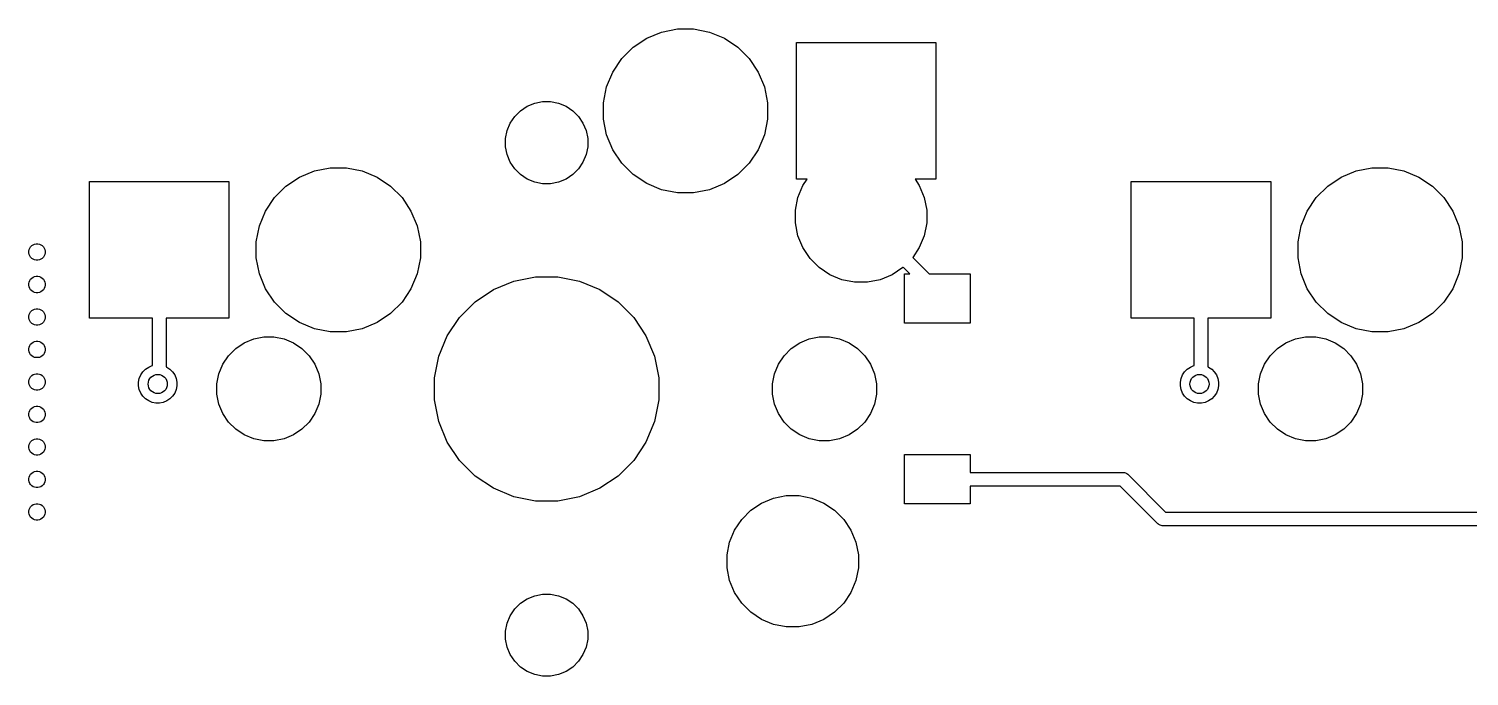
# Model space of a CAD drawing. Extents: x 70 to 347, y -163 to -55.
# Drawn here: x 208.78 to 235.12, y -133.6 to -121.77 of the extents above; entities that cross this region are included whole.
import ezdxf

# ---------------------------------------------------------------- set-up
doc = ezdxf.new("R2010")
doc.units = 0
doc.layers.add('BLACK', color=7, linetype='CONTINUOUS')

msp = doc.modelspace()

# ---------------------------------------------------------------- linework, layer by layer
at = {"layer": 'BLACK', "linetype": 'CONTINUOUS'}
for p, q in [((219.83, -122.101), (220.076, -121.937)), ((220.076, -121.937), (220.349, -121.824)), ((220.349, -121.824), (220.639, -121.766)), ((220.639, -121.766), (220.934, -121.766)), ((220.934, -121.766), (221.224, -121.824)), ((221.224, -121.824), (221.497, -121.937)), ((221.497, -121.937), (221.743, -122.101)), ((219.621, -122.31), (219.83, -122.101)), ((221.743, -122.101), (221.952, -122.31)), ((222.814, -124.516), (222.814, -122.016)), ((222.814, -122.016), (225.364, -122.016)), ((225.364, -122.016), (225.364, -124.516)), ((219.457, -122.556), (219.621, -122.31)), ((221.952, -122.31), (222.116, -122.556)), ((219.344, -122.829), (219.457, -122.556)), ((222.116, -122.556), (222.229, -122.829)), ((219.287, -123.118), (219.344, -122.829)), ((222.229, -122.829), (222.287, -123.118)), ((217.664, -123.368), (217.768, -123.264)), ((217.768, -123.264), (217.891, -123.182)), ((217.891, -123.182), (218.028, -123.125)), ((218.028, -123.125), (218.173, -123.096)), ((218.173, -123.096), (218.32, -123.096)), ((218.32, -123.096), (218.465, -123.125)), ((218.465, -123.125), (218.602, -123.182)), ((218.602, -123.182), (218.725, -123.264)), ((218.725, -123.264), (218.829, -123.368)), ((219.287, -123.414), (219.287, -123.118)), ((222.287, -123.118), (222.287, -123.414)), ((217.525, -123.627), (217.582, -123.491)), ((217.582, -123.491), (217.664, -123.368)), ((218.829, -123.368), (218.911, -123.491)), ((218.911, -123.491), (218.968, -123.627)), ((219.344, -123.704), (219.287, -123.414)), ((222.287, -123.414), (222.229, -123.704)), ((217.497, -123.772), (217.525, -123.627)), ((217.497, -123.92), (217.497, -123.772)), ((218.968, -123.627), (218.997, -123.772)), ((218.997, -123.772), (218.997, -123.92)), ((219.457, -123.977), (219.344, -123.704)), ((222.229, -123.704), (222.116, -123.977)), ((217.525, -124.065), (217.497, -123.92)), ((218.997, -123.92), (218.968, -124.065)), ((219.621, -124.222), (219.457, -123.977)), ((222.116, -123.977), (221.952, -124.222)), ((213.999, -124.364), (214.289, -124.306)), ((214.289, -124.306), (214.584, -124.306)), ((214.584, -124.306), (214.874, -124.364)), ((217.582, -124.201), (217.525, -124.065)), ((217.664, -124.324), (217.582, -124.201)), ((217.768, -124.429), (217.664, -124.324)), ((218.829, -124.324), (218.725, -124.429)), ((218.911, -124.201), (218.829, -124.324)), ((218.968, -124.065), (218.911, -124.201)), ((219.83, -124.431), (219.621, -124.222)), ((221.952, -124.222), (221.743, -124.431)), ((233.049, -124.364), (233.339, -124.306)), ((233.339, -124.306), (233.634, -124.306)), ((233.634, -124.306), (233.924, -124.364)), ((209.887, -127.056), (209.887, -124.556)), ((209.887, -124.556), (212.437, -124.556)), ((212.437, -124.556), (212.437, -127.056)), ((213.48, -124.641), (213.726, -124.477)), ((213.726, -124.477), (213.999, -124.364)), ((214.874, -124.364), (215.147, -124.477)), ((215.147, -124.477), (215.393, -124.641)), ((217.891, -124.511), (217.768, -124.429)), ((218.028, -124.567), (217.891, -124.511)), ((218.173, -124.596), (218.028, -124.567)), ((218.465, -124.567), (218.32, -124.596)), ((218.602, -124.511), (218.465, -124.567)), ((218.725, -124.429), (218.602, -124.511)), ((220.076, -124.595), (219.83, -124.431)), ((221.743, -124.431), (221.497, -124.595)), ((223.008, -124.516), (222.814, -124.516)), ((222.933, -124.628), (223.008, -124.516)), ((225.364, -124.516), (224.985, -124.516)), ((224.985, -124.516), (225.06, -124.628)), ((228.937, -127.056), (228.937, -124.556)), ((228.937, -124.556), (231.487, -124.556)), ((231.487, -124.556), (231.487, -127.056)), ((232.53, -124.641), (232.776, -124.477)), ((232.776, -124.477), (233.049, -124.364)), ((233.924, -124.364), (234.197, -124.477)), ((234.197, -124.477), (234.443, -124.641)), ((213.107, -125.096), (213.271, -124.85)), ((213.271, -124.85), (213.48, -124.641)), ((215.393, -124.641), (215.602, -124.85)), ((215.602, -124.85), (215.766, -125.096)), ((218.32, -124.596), (218.173, -124.596)), ((220.349, -124.709), (220.076, -124.595)), ((220.639, -124.766), (220.349, -124.709)), ((220.934, -124.766), (220.639, -124.766)), ((221.224, -124.709), (220.934, -124.766)), ((221.497, -124.595), (221.224, -124.709)), ((222.797, -125.078), (222.843, -124.846)), ((222.843, -124.846), (222.933, -124.628)), ((225.06, -124.628), (225.15, -124.846)), ((225.15, -124.846), (225.197, -125.078)), ((232.157, -125.096), (232.321, -124.85)), ((232.321, -124.85), (232.53, -124.641)), ((234.443, -124.641), (234.652, -124.85)), ((234.652, -124.85), (234.816, -125.096)), ((212.994, -125.369), (213.107, -125.096)), ((215.766, -125.096), (215.879, -125.369)), ((222.797, -125.314), (222.797, -125.078)), ((225.197, -125.078), (225.197, -125.314)), ((232.044, -125.369), (232.157, -125.096)), ((234.816, -125.096), (234.929, -125.369)), ((212.937, -125.658), (212.994, -125.369)), ((215.879, -125.369), (215.937, -125.658)), ((222.843, -125.546), (222.797, -125.314)), ((225.197, -125.314), (225.15, -125.546)), ((231.987, -125.658), (232.044, -125.369)), ((234.929, -125.369), (234.987, -125.658)), ((222.933, -125.765), (222.843, -125.546)), ((225.15, -125.546), (225.06, -125.765)), ((208.777, -125.829), (208.783, -125.8)), ((208.777, -125.859), (208.777, -125.829)), ((208.783, -125.888), (208.777, -125.859)), ((208.783, -125.8), (208.794, -125.773)), ((208.794, -125.915), (208.783, -125.888)), ((208.794, -125.773), (208.81, -125.749)), ((208.81, -125.749), (208.831, -125.728)), ((208.831, -125.728), (208.856, -125.711)), ((208.856, -125.711), (208.883, -125.7)), ((208.883, -125.7), (208.912, -125.694)), ((208.912, -125.694), (208.942, -125.694)), ((208.942, -125.694), (208.971, -125.7)), ((208.971, -125.7), (208.998, -125.711)), ((208.998, -125.711), (209.023, -125.728)), ((209.023, -125.728), (209.044, -125.749)), ((209.044, -125.749), (209.06, -125.773)), ((209.06, -125.773), (209.071, -125.8)), ((209.071, -125.888), (209.06, -125.915)), ((209.071, -125.8), (209.077, -125.829)), ((209.077, -125.859), (209.071, -125.888)), ((209.077, -125.829), (209.077, -125.859)), ((212.937, -125.954), (212.937, -125.658)), ((215.937, -125.658), (215.937, -125.954)), ((223.064, -125.961), (222.933, -125.765)), ((225.06, -125.765), (224.94, -125.944)), ((231.987, -125.954), (231.987, -125.658)), ((234.987, -125.658), (234.987, -125.954)), ((208.81, -125.94), (208.794, -125.915)), ((208.831, -125.961), (208.81, -125.94)), ((208.856, -125.977), (208.831, -125.961)), ((208.883, -125.988), (208.856, -125.977)), ((208.912, -125.994), (208.883, -125.988)), ((208.942, -125.994), (208.912, -125.994)), ((208.971, -125.988), (208.942, -125.994)), ((208.998, -125.977), (208.971, -125.988)), ((209.023, -125.961), (208.998, -125.977)), ((209.044, -125.94), (209.023, -125.961)), ((209.06, -125.915), (209.044, -125.94)), ((212.994, -126.244), (212.937, -125.954)), ((215.937, -125.954), (215.879, -126.244)), ((223.232, -126.128), (223.064, -125.961)), ((223.428, -126.26), (223.232, -126.128)), ((224.762, -126.128), (224.565, -126.26)), ((224.766, -126.124), (224.762, -126.128)), ((224.889, -126.246), (224.766, -126.124)), ((224.94, -125.944), (225.242, -126.246)), ((232.044, -126.244), (231.987, -125.954)), ((234.987, -125.954), (234.929, -126.244)), ((208.777, -126.423), (208.783, -126.394)), ((208.777, -126.453), (208.777, -126.423)), ((208.783, -126.394), (208.794, -126.367)), ((208.794, -126.367), (208.81, -126.342)), ((208.81, -126.342), (208.831, -126.321)), ((208.831, -126.321), (208.856, -126.305)), ((208.856, -126.305), (208.883, -126.294)), ((208.883, -126.294), (208.912, -126.288)), ((208.912, -126.288), (208.942, -126.288)), ((208.942, -126.288), (208.971, -126.294)), ((208.971, -126.294), (208.998, -126.305)), ((208.998, -126.305), (209.023, -126.321)), ((209.023, -126.321), (209.044, -126.342)), ((209.044, -126.342), (209.06, -126.367)), ((209.06, -126.367), (209.071, -126.394)), ((209.071, -126.394), (209.077, -126.423)), ((209.077, -126.423), (209.077, -126.453)), ((213.107, -126.517), (212.994, -126.244)), ((215.879, -126.244), (215.766, -126.517)), ((217.276, -126.53), (217.649, -126.375)), ((217.649, -126.375), (218.045, -126.296)), ((218.045, -126.296), (218.449, -126.296)), ((218.449, -126.296), (218.845, -126.375)), ((218.845, -126.375), (219.218, -126.53)), ((223.647, -126.35), (223.428, -126.26)), ((223.878, -126.396), (223.647, -126.35)), ((224.115, -126.396), (223.878, -126.396)), ((224.347, -126.35), (224.115, -126.396)), ((224.565, -126.26), (224.347, -126.35)), ((224.79, -127.146), (224.79, -126.246)), ((224.79, -126.246), (224.889, -126.246)), ((225.242, -126.246), (225.99, -126.246)), ((225.99, -126.246), (225.99, -127.146)), ((232.157, -126.517), (232.044, -126.244)), ((234.929, -126.244), (234.816, -126.517)), ((208.783, -126.482), (208.777, -126.453)), ((208.794, -126.509), (208.783, -126.482)), ((208.81, -126.534), (208.794, -126.509)), ((208.831, -126.554), (208.81, -126.534)), ((208.856, -126.571), (208.831, -126.554)), ((208.883, -126.582), (208.856, -126.571)), ((208.912, -126.588), (208.883, -126.582)), ((208.942, -126.588), (208.912, -126.588)), ((208.971, -126.582), (208.942, -126.588)), ((208.998, -126.571), (208.971, -126.582)), ((209.023, -126.554), (208.998, -126.571)), ((209.044, -126.534), (209.023, -126.554)), ((209.06, -126.509), (209.044, -126.534)), ((209.071, -126.482), (209.06, -126.509)), ((209.077, -126.453), (209.071, -126.482)), ((213.271, -126.762), (213.107, -126.517)), ((215.766, -126.517), (215.602, -126.762)), ((216.94, -126.754), (217.276, -126.53)), ((219.218, -126.53), (219.553, -126.754)), ((232.321, -126.762), (232.157, -126.517)), ((234.816, -126.517), (234.652, -126.762)), ((208.794, -126.961), (208.81, -126.936)), ((208.81, -126.936), (208.831, -126.915)), ((208.831, -126.915), (208.856, -126.899)), ((208.856, -126.899), (208.883, -126.887)), ((208.883, -126.887), (208.912, -126.882)), ((208.912, -126.882), (208.942, -126.882)), ((208.942, -126.882), (208.971, -126.887)), ((208.971, -126.887), (208.998, -126.899)), ((208.998, -126.899), (209.023, -126.915)), ((209.023, -126.915), (209.044, -126.936)), ((209.044, -126.936), (209.06, -126.961)), ((213.48, -126.971), (213.271, -126.762)), ((215.602, -126.762), (215.393, -126.971)), ((216.654, -127.039), (216.94, -126.754)), ((219.553, -126.754), (219.839, -127.039)), ((232.53, -126.971), (232.321, -126.762)), ((234.652, -126.762), (234.443, -126.971)), ((208.777, -127.017), (208.783, -126.988)), ((208.777, -127.046), (208.777, -127.017)), ((208.783, -127.075), (208.777, -127.046)), ((208.783, -126.988), (208.794, -126.961)), ((208.794, -127.103), (208.783, -127.075)), ((208.81, -127.127), (208.794, -127.103)), ((208.831, -127.148), (208.81, -127.127)), ((208.856, -127.165), (208.831, -127.148)), ((208.883, -127.176), (208.856, -127.165)), ((208.912, -127.182), (208.883, -127.176)), ((208.942, -127.182), (208.912, -127.182)), ((208.971, -127.176), (208.942, -127.182)), ((208.998, -127.165), (208.971, -127.176)), ((209.023, -127.148), (208.998, -127.165)), ((209.044, -127.127), (209.023, -127.148)), ((209.06, -127.103), (209.044, -127.127)), ((209.06, -126.961), (209.071, -126.988)), ((209.071, -127.075), (209.06, -127.103)), ((209.071, -126.988), (209.077, -127.017)), ((209.077, -127.046), (209.071, -127.075)), ((209.077, -127.017), (209.077, -127.046)), ((211.037, -127.056), (209.887, -127.056)), ((211.037, -127.92), (211.037, -127.056)), ((212.437, -127.056), (211.287, -127.056)), ((211.287, -127.056), (211.287, -127.941)), ((213.726, -127.135), (213.48, -126.971)), ((213.999, -127.249), (213.726, -127.135)), ((215.147, -127.135), (214.874, -127.249)), ((215.393, -126.971), (215.147, -127.135)), ((216.43, -127.375), (216.654, -127.039)), ((219.839, -127.039), (220.063, -127.375)), ((225.99, -127.146), (224.79, -127.146)), ((230.087, -127.056), (228.937, -127.056)), ((230.087, -127.92), (230.087, -127.056)), ((231.487, -127.056), (230.337, -127.056)), ((230.337, -127.056), (230.337, -127.941)), ((232.776, -127.135), (232.53, -126.971)), ((233.049, -127.249), (232.776, -127.135)), ((234.197, -127.135), (233.924, -127.249)), ((234.443, -126.971), (234.197, -127.135)), ((208.856, -127.493), (208.883, -127.481)), ((208.883, -127.481), (208.912, -127.475)), ((208.912, -127.475), (208.942, -127.475)), ((208.942, -127.475), (208.971, -127.481)), ((208.971, -127.481), (208.998, -127.493)), ((212.717, -127.504), (212.889, -127.433)), ((212.889, -127.433), (213.073, -127.396)), ((213.073, -127.396), (213.26, -127.396)), ((213.26, -127.396), (213.444, -127.433)), ((213.444, -127.433), (213.617, -127.504)), ((214.289, -127.306), (213.999, -127.249)), ((214.584, -127.306), (214.289, -127.306)), ((214.874, -127.249), (214.584, -127.306)), ((216.275, -127.748), (216.43, -127.375)), ((220.063, -127.375), (220.218, -127.748)), ((222.877, -127.504), (223.049, -127.433)), ((223.049, -127.433), (223.233, -127.396)), ((223.233, -127.396), (223.42, -127.396)), ((223.42, -127.396), (223.604, -127.433)), ((223.604, -127.433), (223.777, -127.504)), ((231.767, -127.504), (231.939, -127.433)), ((231.939, -127.433), (232.123, -127.396)), ((232.123, -127.396), (232.31, -127.396)), ((232.31, -127.396), (232.494, -127.433)), ((232.494, -127.433), (232.667, -127.504)), ((233.339, -127.306), (233.049, -127.249)), ((233.634, -127.306), (233.339, -127.306)), ((233.924, -127.249), (233.634, -127.306)), ((208.777, -127.611), (208.783, -127.582)), ((208.777, -127.64), (208.777, -127.611)), ((208.783, -127.669), (208.777, -127.64)), ((208.783, -127.582), (208.794, -127.554)), ((208.794, -127.697), (208.783, -127.669)), ((208.794, -127.554), (208.81, -127.53)), ((208.81, -127.721), (208.794, -127.697)), ((208.81, -127.53), (208.831, -127.509)), ((208.831, -127.742), (208.81, -127.721)), ((208.831, -127.509), (208.856, -127.493)), ((208.856, -127.758), (208.831, -127.742)), ((208.998, -127.493), (209.023, -127.509)), ((209.023, -127.742), (208.998, -127.758)), ((209.023, -127.509), (209.044, -127.53)), ((209.044, -127.721), (209.023, -127.742)), ((209.044, -127.53), (209.06, -127.554)), ((209.06, -127.697), (209.044, -127.721)), ((209.06, -127.554), (209.071, -127.582)), ((209.071, -127.669), (209.06, -127.697)), ((209.071, -127.582), (209.077, -127.611)), ((209.077, -127.64), (209.071, -127.669)), ((209.077, -127.611), (209.077, -127.64)), ((212.325, -127.896), (212.429, -127.741)), ((212.429, -127.741), (212.561, -127.608)), ((212.561, -127.608), (212.717, -127.504)), ((213.617, -127.504), (213.772, -127.608)), ((213.772, -127.608), (213.905, -127.741)), ((213.905, -127.741), (214.008, -127.896)), ((216.197, -128.144), (216.275, -127.748)), ((220.218, -127.748), (220.297, -128.144)), ((222.485, -127.896), (222.589, -127.741)), ((222.589, -127.741), (222.721, -127.608)), ((222.721, -127.608), (222.877, -127.504)), ((223.777, -127.504), (223.932, -127.608)), ((223.932, -127.608), (224.065, -127.741)), ((224.065, -127.741), (224.168, -127.896)), ((231.375, -127.896), (231.479, -127.741)), ((231.479, -127.741), (231.611, -127.608)), ((231.611, -127.608), (231.767, -127.504)), ((232.667, -127.504), (232.822, -127.608)), ((232.822, -127.608), (232.955, -127.741)), ((232.955, -127.741), (233.058, -127.896)), ((208.883, -127.77), (208.856, -127.758)), ((208.912, -127.775), (208.883, -127.77)), ((208.942, -127.775), (208.912, -127.775)), ((208.971, -127.77), (208.942, -127.775)), ((208.998, -127.758), (208.971, -127.77)), ((210.863, -128.034), (210.911, -127.985)), ((210.911, -127.985), (210.969, -127.947)), ((210.969, -127.947), (211.033, -127.921)), ((211.033, -127.921), (211.037, -127.92)), ((211.287, -127.941), (211.3, -127.947)), ((211.3, -127.947), (211.358, -127.985)), ((211.358, -127.985), (211.406, -128.034)), ((212.253, -128.069), (212.325, -127.896)), ((214.008, -127.896), (214.08, -128.069)), ((222.413, -128.069), (222.485, -127.896)), ((224.168, -127.896), (224.24, -128.069)), ((229.913, -128.034), (229.961, -127.985)), ((229.961, -127.985), (230.019, -127.947)), ((230.019, -127.947), (230.083, -127.921)), ((230.083, -127.921), (230.087, -127.92)), ((230.337, -127.941), (230.35, -127.947)), ((230.35, -127.947), (230.408, -127.985)), ((230.408, -127.985), (230.456, -128.034)), ((231.303, -128.069), (231.375, -127.896)), ((233.058, -127.896), (233.13, -128.069)), ((208.777, -128.204), (208.783, -128.175)), ((208.777, -128.234), (208.777, -128.204)), ((208.783, -128.263), (208.777, -128.234)), ((208.783, -128.175), (208.794, -128.148)), ((208.794, -128.29), (208.783, -128.263)), ((208.794, -128.148), (208.81, -128.124)), ((208.81, -128.124), (208.831, -128.103)), ((208.831, -128.103), (208.856, -128.086)), ((208.856, -128.086), (208.883, -128.075)), ((208.883, -128.075), (208.912, -128.069)), ((208.912, -128.069), (208.942, -128.069)), ((208.942, -128.069), (208.971, -128.075)), ((208.971, -128.075), (208.998, -128.086)), ((208.998, -128.086), (209.023, -128.103)), ((209.023, -128.103), (209.044, -128.124)), ((209.044, -128.124), (209.06, -128.148)), ((209.06, -128.148), (209.071, -128.175)), ((209.071, -128.263), (209.06, -128.29)), ((209.071, -128.175), (209.077, -128.204)), ((209.077, -128.234), (209.071, -128.263)), ((209.077, -128.204), (209.077, -128.234)), ((210.785, -128.223), (210.798, -128.155)), ((210.785, -128.292), (210.785, -128.223)), ((210.798, -128.155), (210.824, -128.092)), ((210.824, -128.092), (210.863, -128.034)), ((211.406, -128.034), (211.445, -128.092)), ((211.445, -128.092), (211.471, -128.155)), ((211.471, -128.155), (211.485, -128.223)), ((211.485, -128.223), (211.485, -128.292)), ((212.217, -128.253), (212.253, -128.069)), ((212.217, -128.44), (212.217, -128.253)), ((214.08, -128.069), (214.117, -128.253)), ((214.117, -128.253), (214.117, -128.44)), ((216.197, -128.548), (216.197, -128.144)), ((220.297, -128.144), (220.297, -128.548)), ((222.377, -128.253), (222.413, -128.069)), ((222.377, -128.44), (222.377, -128.253)), ((224.24, -128.069), (224.277, -128.253)), ((224.277, -128.253), (224.277, -128.44)), ((229.835, -128.223), (229.848, -128.155)), ((229.835, -128.292), (229.835, -128.223)), ((229.848, -128.155), (229.874, -128.092)), ((229.874, -128.092), (229.913, -128.034)), ((230.456, -128.034), (230.495, -128.092)), ((230.495, -128.092), (230.521, -128.155)), ((230.521, -128.155), (230.535, -128.223)), ((230.535, -128.223), (230.535, -128.292)), ((231.267, -128.253), (231.303, -128.069)), ((231.267, -128.44), (231.267, -128.253)), ((233.13, -128.069), (233.167, -128.253)), ((233.167, -128.253), (233.167, -128.44)), ((208.81, -128.315), (208.794, -128.29)), ((208.831, -128.336), (208.81, -128.315)), ((208.856, -128.352), (208.831, -128.336)), ((208.883, -128.363), (208.856, -128.352)), ((208.912, -128.369), (208.883, -128.363)), ((208.942, -128.369), (208.912, -128.369)), ((208.971, -128.363), (208.942, -128.369)), ((208.998, -128.352), (208.971, -128.363)), ((209.023, -128.336), (208.998, -128.352)), ((209.044, -128.315), (209.023, -128.336)), ((209.06, -128.29), (209.044, -128.315)), ((210.798, -128.359), (210.785, -128.292)), ((210.824, -128.423), (210.798, -128.359)), ((210.863, -128.48), (210.824, -128.423)), ((210.911, -128.529), (210.863, -128.48)), ((210.969, -128.567), (210.911, -128.529)), ((211.358, -128.529), (211.3, -128.567)), ((211.406, -128.48), (211.358, -128.529)), ((211.445, -128.423), (211.406, -128.48)), ((211.471, -128.359), (211.445, -128.423)), ((211.485, -128.292), (211.471, -128.359)), ((212.253, -128.623), (212.217, -128.44)), ((214.117, -128.44), (214.08, -128.623)), ((222.413, -128.623), (222.377, -128.44)), ((224.277, -128.44), (224.24, -128.623)), ((229.848, -128.359), (229.835, -128.292)), ((229.874, -128.423), (229.848, -128.359)), ((229.913, -128.48), (229.874, -128.423)), ((229.961, -128.529), (229.913, -128.48)), ((230.019, -128.567), (229.961, -128.529)), ((230.408, -128.529), (230.35, -128.567)), ((230.456, -128.48), (230.408, -128.529)), ((230.495, -128.423), (230.456, -128.48)), ((230.521, -128.359), (230.495, -128.423)), ((230.535, -128.292), (230.521, -128.359)), ((231.303, -128.623), (231.267, -128.44)), ((233.167, -128.44), (233.13, -128.623)), ((208.777, -128.798), (208.783, -128.769)), ((208.777, -128.828), (208.777, -128.798)), ((208.783, -128.769), (208.794, -128.742)), ((208.794, -128.742), (208.81, -128.717)), ((208.81, -128.717), (208.831, -128.696)), ((208.831, -128.696), (208.856, -128.68)), ((208.856, -128.68), (208.883, -128.669)), ((208.883, -128.669), (208.912, -128.663)), ((208.912, -128.663), (208.942, -128.663)), ((208.942, -128.663), (208.971, -128.669)), ((208.971, -128.669), (208.998, -128.68)), ((208.998, -128.68), (209.023, -128.696)), ((209.023, -128.696), (209.044, -128.717)), ((209.044, -128.717), (209.06, -128.742)), ((209.06, -128.742), (209.071, -128.769)), ((209.071, -128.769), (209.077, -128.798)), ((209.077, -128.798), (209.077, -128.828)), ((211.033, -128.594), (210.969, -128.567)), ((211.1, -128.607), (211.033, -128.594)), ((211.169, -128.607), (211.1, -128.607)), ((211.237, -128.594), (211.169, -128.607)), ((211.3, -128.567), (211.237, -128.594)), ((212.325, -128.796), (212.253, -128.623)), ((212.429, -128.952), (212.325, -128.796)), ((214.008, -128.796), (213.905, -128.952)), ((214.08, -128.623), (214.008, -128.796)), ((216.275, -128.944), (216.197, -128.548)), ((220.297, -128.548), (220.218, -128.944)), ((222.485, -128.796), (222.413, -128.623)), ((222.589, -128.952), (222.485, -128.796)), ((224.168, -128.796), (224.065, -128.952)), ((224.24, -128.623), (224.168, -128.796)), ((230.083, -128.594), (230.019, -128.567)), ((230.15, -128.607), (230.083, -128.594)), ((230.219, -128.607), (230.15, -128.607)), ((230.287, -128.594), (230.219, -128.607)), ((230.35, -128.567), (230.287, -128.594)), ((231.375, -128.796), (231.303, -128.623)), ((231.479, -128.952), (231.375, -128.796)), ((233.058, -128.796), (232.955, -128.952)), ((233.13, -128.623), (233.058, -128.796)), ((208.783, -128.857), (208.777, -128.828)), ((208.794, -128.884), (208.783, -128.857)), ((208.81, -128.909), (208.794, -128.884)), ((208.831, -128.929), (208.81, -128.909)), ((208.856, -128.946), (208.831, -128.929)), ((208.883, -128.957), (208.856, -128.946)), ((208.912, -128.963), (208.883, -128.957)), ((208.942, -128.963), (208.912, -128.963)), ((208.971, -128.957), (208.942, -128.963)), ((208.998, -128.946), (208.971, -128.957)), ((209.023, -128.929), (208.998, -128.946)), ((209.044, -128.909), (209.023, -128.929)), ((209.06, -128.884), (209.044, -128.909)), ((209.071, -128.857), (209.06, -128.884)), ((209.077, -128.828), (209.071, -128.857)), ((212.561, -129.084), (212.429, -128.952)), ((213.905, -128.952), (213.772, -129.084)), ((216.43, -129.317), (216.275, -128.944)), ((220.218, -128.944), (220.063, -129.317)), ((222.721, -129.084), (222.589, -128.952)), ((224.065, -128.952), (223.932, -129.084)), ((231.611, -129.084), (231.479, -128.952)), ((232.955, -128.952), (232.822, -129.084)), ((208.794, -129.336), (208.81, -129.311)), ((208.81, -129.311), (208.831, -129.29)), ((208.831, -129.29), (208.856, -129.274)), ((208.856, -129.274), (208.883, -129.262)), ((208.883, -129.262), (208.912, -129.257)), ((208.912, -129.257), (208.942, -129.257)), ((208.942, -129.257), (208.971, -129.262)), ((208.971, -129.262), (208.998, -129.274)), ((208.998, -129.274), (209.023, -129.29)), ((209.023, -129.29), (209.044, -129.311)), ((209.044, -129.311), (209.06, -129.336)), ((212.717, -129.188), (212.561, -129.084)), ((212.889, -129.26), (212.717, -129.188)), ((213.073, -129.296), (212.889, -129.26)), ((213.26, -129.296), (213.073, -129.296)), ((213.444, -129.26), (213.26, -129.296)), ((213.617, -129.188), (213.444, -129.26)), ((213.772, -129.084), (213.617, -129.188)), ((216.654, -129.653), (216.43, -129.317)), ((220.063, -129.317), (219.839, -129.653)), ((222.877, -129.188), (222.721, -129.084)), ((223.049, -129.26), (222.877, -129.188)), ((223.233, -129.296), (223.049, -129.26)), ((223.42, -129.296), (223.233, -129.296)), ((223.604, -129.26), (223.42, -129.296)), ((223.777, -129.188), (223.604, -129.26)), ((223.932, -129.084), (223.777, -129.188)), ((231.767, -129.188), (231.611, -129.084)), ((231.939, -129.26), (231.767, -129.188)), ((232.123, -129.296), (231.939, -129.26)), ((232.31, -129.296), (232.123, -129.296)), ((232.494, -129.26), (232.31, -129.296)), ((232.667, -129.188), (232.494, -129.26)), ((232.822, -129.084), (232.667, -129.188)), ((208.777, -129.392), (208.783, -129.363)), ((208.777, -129.421), (208.777, -129.392)), ((208.783, -129.45), (208.777, -129.421)), ((208.783, -129.363), (208.794, -129.336)), ((208.794, -129.478), (208.783, -129.45)), ((208.81, -129.502), (208.794, -129.478)), ((208.831, -129.523), (208.81, -129.502)), ((208.856, -129.54), (208.831, -129.523)), ((208.883, -129.551), (208.856, -129.54)), ((208.912, -129.557), (208.883, -129.551)), ((208.942, -129.557), (208.912, -129.557)), ((208.971, -129.551), (208.942, -129.557)), ((208.998, -129.54), (208.971, -129.551)), ((209.023, -129.523), (208.998, -129.54)), ((209.044, -129.502), (209.023, -129.523)), ((209.06, -129.478), (209.044, -129.502)), ((209.06, -129.336), (209.071, -129.363)), ((209.071, -129.45), (209.06, -129.478)), ((209.071, -129.363), (209.077, -129.392)), ((209.077, -129.421), (209.071, -129.45)), ((209.077, -129.392), (209.077, -129.421)), ((224.79, -130.446), (224.79, -129.546)), ((224.79, -129.546), (225.99, -129.546)), ((225.99, -129.546), (225.99, -129.871)), ((208.856, -129.868), (208.883, -129.856)), ((208.883, -129.856), (208.912, -129.85)), ((208.912, -129.85), (208.942, -129.85)), ((208.942, -129.85), (208.971, -129.856)), ((208.971, -129.856), (208.998, -129.868)), ((216.94, -129.939), (216.654, -129.653)), ((219.839, -129.653), (219.553, -129.939)), ((208.777, -129.986), (208.783, -129.957)), ((208.777, -130.015), (208.777, -129.986)), ((208.783, -130.044), (208.777, -130.015)), ((208.783, -129.957), (208.794, -129.929)), ((208.794, -130.072), (208.783, -130.044)), ((208.794, -129.929), (208.81, -129.905)), ((208.81, -130.096), (208.794, -130.072)), ((208.81, -129.905), (208.831, -129.884)), ((208.831, -130.117), (208.81, -130.096)), ((208.831, -129.884), (208.856, -129.868)), ((208.856, -130.133), (208.831, -130.117)), ((208.998, -129.868), (209.023, -129.884)), ((209.023, -130.117), (208.998, -130.133)), ((209.023, -129.884), (209.044, -129.905)), ((209.044, -130.096), (209.023, -130.117)), ((209.044, -129.905), (209.06, -129.929)), ((209.06, -130.072), (209.044, -130.096)), ((209.06, -129.929), (209.071, -129.957)), ((209.071, -130.044), (209.06, -130.072)), ((209.071, -129.957), (209.077, -129.986)), ((209.077, -130.015), (209.071, -130.044)), ((209.077, -129.986), (209.077, -130.015)), ((217.276, -130.163), (216.94, -129.939)), ((219.553, -129.939), (219.218, -130.163)), ((225.99, -129.871), (228.78, -129.871)), ((228.78, -129.871), (228.787, -129.871)), ((228.787, -129.871), (228.793, -129.871)), ((228.793, -129.871), (228.793, -129.871)), ((228.793, -129.871), (228.811, -129.873)), ((228.811, -129.873), (228.835, -129.88)), ((228.835, -129.88), (228.856, -129.892)), ((228.856, -129.892), (228.875, -129.907)), ((228.875, -129.907), (228.879, -129.912)), ((228.879, -129.912), (229.563, -130.596)), ((208.883, -130.145), (208.856, -130.133)), ((208.912, -130.15), (208.883, -130.145)), ((208.942, -130.15), (208.912, -130.15)), ((208.971, -130.145), (208.942, -130.15)), ((208.998, -130.133), (208.971, -130.145)), ((217.649, -130.317), (217.276, -130.163)), ((218.045, -130.396), (217.649, -130.317)), ((218.845, -130.317), (218.449, -130.396)), ((219.218, -130.163), (218.845, -130.317)), ((222.178, -130.433), (222.397, -130.342)), ((222.397, -130.342), (222.628, -130.296)), ((222.628, -130.296), (222.865, -130.296)), ((222.865, -130.296), (223.097, -130.342)), ((223.097, -130.342), (223.315, -130.433)), ((228.735, -130.121), (225.99, -130.121)), ((225.99, -130.121), (225.99, -130.446)), ((229.419, -130.805), (228.735, -130.121)), ((208.777, -130.579), (208.783, -130.55)), ((208.777, -130.609), (208.777, -130.579)), ((208.783, -130.638), (208.777, -130.609)), ((208.783, -130.55), (208.794, -130.523)), ((208.794, -130.665), (208.783, -130.638)), ((208.794, -130.523), (208.81, -130.499)), ((208.81, -130.499), (208.831, -130.478)), ((208.831, -130.478), (208.856, -130.461)), ((208.856, -130.461), (208.883, -130.45)), ((208.883, -130.45), (208.912, -130.444)), ((208.912, -130.444), (208.942, -130.444)), ((208.942, -130.444), (208.971, -130.45)), ((208.971, -130.45), (208.998, -130.461)), ((208.998, -130.461), (209.023, -130.478)), ((209.023, -130.478), (209.044, -130.499)), ((209.044, -130.499), (209.06, -130.523)), ((209.06, -130.523), (209.071, -130.55)), ((209.071, -130.638), (209.06, -130.665)), ((209.071, -130.55), (209.077, -130.579)), ((209.077, -130.609), (209.071, -130.638)), ((209.077, -130.579), (209.077, -130.609)), ((218.449, -130.396), (218.045, -130.396)), ((221.814, -130.731), (221.982, -130.564)), ((221.982, -130.564), (222.178, -130.433)), ((223.315, -130.433), (223.512, -130.564)), ((223.512, -130.564), (223.679, -130.731)), ((225.99, -130.446), (224.79, -130.446)), ((229.563, -130.596), (240.263, -130.596)), ((208.81, -130.69), (208.794, -130.665)), ((208.831, -130.711), (208.81, -130.69)), ((208.856, -130.727), (208.831, -130.711)), ((208.883, -130.738), (208.856, -130.727)), ((208.912, -130.744), (208.883, -130.738)), ((208.942, -130.744), (208.912, -130.744)), ((208.971, -130.738), (208.942, -130.744)), ((208.998, -130.727), (208.971, -130.738)), ((209.023, -130.711), (208.998, -130.727)), ((209.044, -130.69), (209.023, -130.711)), ((209.06, -130.665), (209.044, -130.69)), ((221.683, -130.928), (221.814, -130.731)), ((223.679, -130.731), (223.81, -130.928)), ((229.423, -130.81), (229.419, -130.805)), ((229.428, -130.814), (229.423, -130.81)), ((229.442, -130.826), (229.428, -130.814)), ((229.464, -130.837), (229.442, -130.826)), ((229.487, -130.844), (229.464, -130.837)), ((229.505, -130.846), (229.487, -130.844)), ((229.512, -130.847), (229.505, -130.846)), ((229.505, -130.846), (229.505, -130.846)), ((229.518, -130.846), (229.512, -130.847)), ((240.308, -130.846), (229.518, -130.846)), ((221.547, -131.378), (221.593, -131.146)), ((221.593, -131.146), (221.683, -130.928)), ((223.81, -130.928), (223.9, -131.146)), ((223.9, -131.146), (223.947, -131.378)), ((221.547, -131.614), (221.547, -131.378)), ((223.947, -131.378), (223.947, -131.614)), ((221.593, -131.846), (221.547, -131.614)), ((223.947, -131.614), (223.9, -131.846)), ((221.683, -132.065), (221.593, -131.846)), ((223.9, -131.846), (223.81, -132.065)), ((217.768, -132.264), (217.891, -132.182)), ((217.891, -132.182), (218.028, -132.125)), ((218.028, -132.125), (218.173, -132.096)), ((218.173, -132.096), (218.32, -132.096)), ((218.32, -132.096), (218.465, -132.125)), ((218.465, -132.125), (218.602, -132.182)), ((218.602, -132.182), (218.725, -132.264)), ((221.814, -132.261), (221.683, -132.065)), ((223.81, -132.065), (223.679, -132.261)), ((217.582, -132.491), (217.664, -132.368)), ((217.664, -132.368), (217.768, -132.264)), ((218.725, -132.264), (218.829, -132.368)), ((218.829, -132.368), (218.911, -132.491)), ((221.982, -132.428), (221.814, -132.261)), ((222.178, -132.56), (221.982, -132.428)), ((223.512, -132.428), (223.315, -132.56)), ((223.679, -132.261), (223.512, -132.428)), ((217.497, -132.772), (217.525, -132.627)), ((217.525, -132.627), (217.582, -132.491)), ((218.911, -132.491), (218.968, -132.627)), ((218.968, -132.627), (218.997, -132.772)), ((222.397, -132.65), (222.178, -132.56)), ((222.628, -132.696), (222.397, -132.65)), ((222.865, -132.696), (222.628, -132.696)), ((223.097, -132.65), (222.865, -132.696)), ((223.315, -132.56), (223.097, -132.65)), ((217.497, -132.92), (217.497, -132.772)), ((217.525, -133.065), (217.497, -132.92)), ((218.997, -132.92), (218.968, -133.065)), ((218.997, -132.772), (218.997, -132.92)), ((217.582, -133.201), (217.525, -133.065)), ((217.664, -133.324), (217.582, -133.201)), ((218.911, -133.201), (218.829, -133.324)), ((218.968, -133.065), (218.911, -133.201)), ((217.768, -133.429), (217.664, -133.324)), ((217.891, -133.511), (217.768, -133.429)), ((218.028, -133.567), (217.891, -133.511)), ((218.602, -133.511), (218.465, -133.567)), ((218.725, -133.429), (218.602, -133.511)), ((218.829, -133.324), (218.725, -133.429)), ((218.173, -133.596), (218.028, -133.567)), ((218.32, -133.596), (218.173, -133.596)), ((218.465, -133.567), (218.32, -133.596))]:
    msp.add_line(p, q, dxfattribs=at)
at = {"layer": 'BLACK'}
for centre in [(211.135, -128.257), (230.185, -128.257)]:
    msp.add_circle(centre, 0.175, dxfattribs=at)

doc.saveas('drawing.dxf')
